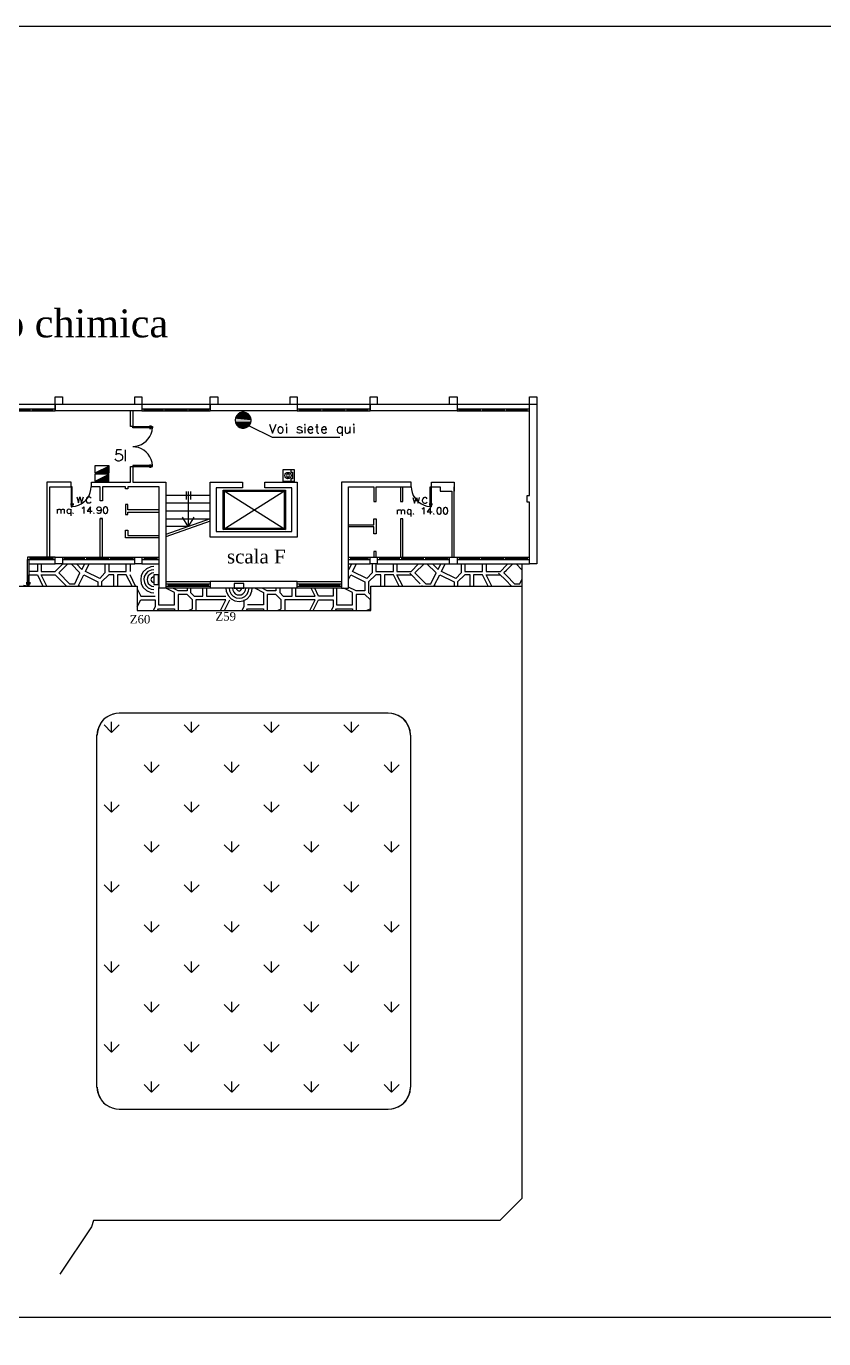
# Model space of a CAD drawing. Header units: millimetres. Extents: x 2592 to 5194, y 1172 to 2359.
# Drawn here: x 2594.389 to 2596.469, y 1185.468 to 1188.892 of the extents above; entities that cross this region are included whole.
import ezdxf

# ---------------------------------------------------------------- set-up
doc = ezdxf.new("R2010")
doc.units = ezdxf.units.MM
for name, color, linetype in [('PDF _Geometria', 7, 'Continuous'), ('PDF _Riempimenti solidi', 3, 'Continuous'), ('PDF _Testo', 7, 'Continuous')]:
    doc.layers.add(name, color=color, linetype=linetype)
doc.styles.add('PDF Times New Roman', font='times.ttf')

msp = doc.modelspace()

# ---------------------------------------------------------------- linework, layer by layer
at = {"layer": 'PDF _Geometria', "lineweight": 25}
for points in [[(2592.0973, 1188.8915), (2602.0219, 1188.8915), (2602.0219, 1172.3632), (2592.0973, 1172.3632)], [(2597.0594, 1188.8915), (2597.0594, 1185.524), (2592.0973, 1185.524)], [(2594.2769, 1187.9057), (2594.4644, 1187.9057), (2594.4644, 1187.8882), (2594.4644, 1187.9249), (2594.4836, 1187.9249), (2594.4836, 1187.9057), (2594.6728, 1187.9057), (2594.6728, 1187.9249), (2594.6911, 1187.9249), (2594.6911, 1187.8882), (2594.4644, 1187.8882)], [(2594.6911, 1187.9057), (2594.8694, 1187.9057), (2594.8694, 1187.8882), (2594.8694, 1187.9249), (2594.8886, 1187.9249), (2594.8886, 1187.9057), (2595.0778, 1187.9057), (2595.0778, 1187.9249), (2595.0961, 1187.9249), (2595.0961, 1187.8882), (2594.8694, 1187.8882)], [(2595.0961, 1187.9057), (2595.2861, 1187.9057), (2595.2861, 1187.8882), (2595.2861, 1187.9249), (2595.3044, 1187.9249), (2595.3044, 1187.9057), (2595.4936, 1187.9057), (2595.4936, 1187.9249), (2595.5128, 1187.9249), (2595.5128, 1187.8882), (2595.2861, 1187.8882)], [(2595.4936, 1187.4899), (2595.7019, 1187.4899), (2595.7019, 1187.6499), (2595.6961, 1187.6499), (2595.6961, 1187.6674), (2595.7019, 1187.6674), (2595.7019, 1187.9249), (2595.7211, 1187.9249), (2595.7211, 1187.4899), (2595.7019, 1187.4899)], [(2593.1728, 1187.9057), (2595.7211, 1187.9057)], [(2594.6669, 1187.8882), (2594.6669, 1187.8474), (2594.6611, 1187.8474), (2594.6611, 1187.8882)], [(2595.5128, 1187.9057), (2595.7019, 1187.9057)], [(2594.9353, 1187.8699), (2594.9344, 1187.864), (2594.9353, 1187.8582)], [(2594.9711, 1187.849), (2595.0303, 1187.8199), (2595.2069, 1187.8199)], [(2594.9728, 1187.8524), (2594.9753, 1187.8582), (2594.9761, 1187.864), (2594.9753, 1187.8699), (2594.9728, 1187.8757)], [(2595.0236, 1187.854), (2595.0319, 1187.8307), (2595.0411, 1187.854)], [(2595.0678, 1187.8465), (2595.0678, 1187.8307)], [(2595.1086, 1187.8432), (2595.1069, 1187.8449), (2595.1036, 1187.8465), (2595.1003, 1187.8465), (2595.0969, 1187.8449), (2595.0961, 1187.8432), (2595.0969, 1187.8407), (2595.0994, 1187.8399), (2595.1053, 1187.8382), (2595.1069, 1187.8374), (2595.1086, 1187.8349), (2595.1086, 1187.834), (2595.1069, 1187.8315), (2595.1036, 1187.8307), (2595.1003, 1187.8307), (2595.0969, 1187.8315), (2595.0961, 1187.834)], [(2595.1161, 1187.8465), (2595.1161, 1187.8307)], [(2595.1236, 1187.8399), (2595.1369, 1187.8399), (2595.1369, 1187.8415), (2595.1361, 1187.844), (2595.1353, 1187.8449), (2595.1328, 1187.8465), (2595.1294, 1187.8465), (2595.1269, 1187.8449), (2595.1253, 1187.8432), (2595.1236, 1187.8399), (2595.1236, 1187.8374), (2595.1253, 1187.834), (2595.1269, 1187.8315), (2595.1294, 1187.8307), (2595.1328, 1187.8307), (2595.1353, 1187.8315), (2595.1369, 1187.834)], [(2595.1436, 1187.8465), (2595.1511, 1187.8465)], [(2595.1469, 1187.854), (2595.1469, 1187.8349), (2595.1478, 1187.8315), (2595.1503, 1187.8307), (2595.1528, 1187.8307)], [(2595.1594, 1187.8399), (2595.1728, 1187.8399), (2595.1728, 1187.8415), (2595.1711, 1187.844), (2595.1703, 1187.8449), (2595.1678, 1187.8465), (2595.1644, 1187.8465), (2595.1628, 1187.8449), (2595.1603, 1187.8432), (2595.1594, 1187.8399), (2595.1594, 1187.8374), (2595.1603, 1187.834), (2595.1628, 1187.8315), (2595.1644, 1187.8307), (2595.1678, 1187.8307), (2595.1703, 1187.8315), (2595.1728, 1187.834)], [(2595.2136, 1187.8432), (2595.2086, 1187.8465), (2595.2053, 1187.8465), (2595.2036, 1187.8449), (2595.2011, 1187.8432), (2595.2003, 1187.8399), (2595.2003, 1187.8374), (2595.2011, 1187.834), (2595.2036, 1187.8315), (2595.2053, 1187.8307), (2595.2086, 1187.8307), (2595.2111, 1187.8315), (2595.2136, 1187.834)], [(2595.2136, 1187.8465), (2595.2136, 1187.8232)], [(2595.2211, 1187.8465), (2595.2211, 1187.8349), (2595.2219, 1187.8315), (2595.2244, 1187.8307), (2595.2278, 1187.8307), (2595.2303, 1187.8315), (2595.2336, 1187.8349)], [(2595.2336, 1187.8465), (2595.2336, 1187.8307)], [(2595.2436, 1187.8465), (2595.2436, 1187.8307)], [(2594.6378, 1187.7865), (2594.6244, 1187.7865), (2594.6228, 1187.774), (2594.6244, 1187.7757), (2594.6286, 1187.7774), (2594.6319, 1187.7774), (2594.6361, 1187.7757), (2594.6394, 1187.7732), (2594.6403, 1187.769), (2594.6403, 1187.7657), (2594.6394, 1187.7615), (2594.6361, 1187.759), (2594.6319, 1187.7574), (2594.6286, 1187.7574), (2594.6244, 1187.759), (2594.6228, 1187.7607), (2594.6211, 1187.7632)], [(2594.6486, 1187.7574), (2594.6486, 1187.7865)], [(2594.6061, 1187.7265), (2594.6053, 1187.7265), (2594.6053, 1187.7449), (2594.5686, 1187.7449), (2594.5686, 1187.7265), (2594.6053, 1187.7265)], [(2594.6053, 1187.7049), (2594.6044, 1187.7049), (2594.6044, 1187.7232), (2594.5686, 1187.7232), (2594.5686, 1187.7049), (2594.6044, 1187.7049)], [(2595.0794, 1187.7349), (2595.0794, 1187.7282), (2595.0836, 1187.7282), (2595.0836, 1187.7115), (2595.0794, 1187.7115), (2595.0794, 1187.7057)], [(2594.4511, 1187.499), (2594.4511, 1187.6907), (2594.5069, 1187.6907), (2594.5069, 1187.7024), (2594.4428, 1187.7024), (2594.4428, 1187.499)], [(2594.8119, 1187.6782), (2594.8119, 1187.5865), (2594.7536, 1187.5865)], [(2594.8061, 1187.6782), (2594.8061, 1187.6574)], [(2594.8178, 1187.6782), (2594.8178, 1187.6574)], [(2595.2119, 1187.4257), (2595.2294, 1187.4257), (2595.2294, 1187.6907), (2595.2961, 1187.6907), (2595.2961, 1187.6524), (2595.3019, 1187.6524), (2595.3019, 1187.6907), (2595.3936, 1187.6907), (2595.3936, 1187.7024), (2595.2119, 1187.7024), (2595.2119, 1187.4257), (2595.0961, 1187.4257), (2594.8694, 1187.4257)], [(2594.9028, 1187.6815), (2595.0653, 1187.579)], [(2594.9028, 1187.579), (2595.0653, 1187.6815), (2595.0653, 1187.579), (2594.9028, 1187.579), (2594.9028, 1187.6815), (2595.0653, 1187.6815)], [(2595.3653, 1187.6907), (2595.3653, 1187.6524), (2595.3711, 1187.6524), (2595.3711, 1187.6907)], [(2595.4453, 1187.6907), (2595.4686, 1187.6907), (2595.4686, 1187.679), (2595.4994, 1187.679), (2595.4994, 1187.5065)], [(2595.4461, 1187.6907), (2595.4461, 1187.7024), (2595.5053, 1187.7024), (2595.5053, 1187.679)], [(2595.5053, 1187.5065), (2595.5053, 1187.6907)], [(2594.5211, 1187.664), (2594.5253, 1187.6482), (2594.5294, 1187.664), (2594.5336, 1187.6482), (2594.5386, 1187.664)], [(2594.5353, 1187.6349), (2594.5369, 1187.6357), (2594.5394, 1187.6382), (2594.5394, 1187.6207)], [(2594.5586, 1187.6607), (2594.5536, 1187.664), (2594.5503, 1187.664), (2594.5486, 1187.6624), (2594.5461, 1187.6607), (2594.5453, 1187.6574), (2594.5453, 1187.6549), (2594.5461, 1187.6515), (2594.5486, 1187.649), (2594.5503, 1187.6482), (2594.5536, 1187.6482), (2594.5561, 1187.649), (2594.5586, 1187.6515)], [(2594.5569, 1187.6207), (2594.5569, 1187.6382), (2594.5486, 1187.6265), (2594.5611, 1187.6265)], [(2594.5844, 1187.6324), (2594.5836, 1187.6299), (2594.5819, 1187.6282), (2594.5794, 1187.6274), (2594.5786, 1187.6274), (2594.5761, 1187.6282), (2594.5744, 1187.6299), (2594.5736, 1187.6324), (2594.5736, 1187.6332), (2594.5744, 1187.6357), (2594.5761, 1187.6374), (2594.5786, 1187.6382), (2594.5794, 1187.6382), (2594.5819, 1187.6374), (2594.5836, 1187.6357), (2594.5844, 1187.6324), (2594.5844, 1187.6282), (2594.5836, 1187.624), (2594.5819, 1187.6215), (2594.5794, 1187.6207), (2594.5778, 1187.6207), (2594.5753, 1187.6215), (2594.5744, 1187.6232)], [(2594.7361, 1187.6299), (2594.6544, 1187.6299), (2594.6544, 1187.644), (2594.6486, 1187.644), (2594.6486, 1187.6182), (2594.6544, 1187.6182), (2594.6544, 1187.624), (2594.7361, 1187.624)], [(2594.8694, 1187.6674), (2594.7536, 1187.6674)], [(2594.8694, 1187.6474), (2594.7536, 1187.6474)], [(2595.3978, 1187.6624), (2595.4019, 1187.6474), (2595.4069, 1187.6624), (2595.4111, 1187.6474), (2595.4153, 1187.6624)], [(2595.4353, 1187.659), (2595.4336, 1187.6615), (2595.4311, 1187.6624), (2595.4278, 1187.6624), (2595.4253, 1187.6615), (2595.4236, 1187.659), (2595.4219, 1187.6557), (2595.4219, 1187.654), (2595.4236, 1187.6507), (2595.4253, 1187.6482), (2595.4278, 1187.6474), (2595.4311, 1187.6474), (2595.4336, 1187.6482), (2595.4353, 1187.6507)], [(2594.4711, 1187.6207), (2594.4711, 1187.6324)], [(2594.4711, 1187.629), (2594.4728, 1187.6315), (2594.4744, 1187.6324), (2594.4769, 1187.6324), (2594.4786, 1187.6315), (2594.4794, 1187.629), (2594.4794, 1187.6207)], [(2594.4794, 1187.629), (2594.4819, 1187.6315), (2594.4836, 1187.6324), (2594.4861, 1187.6324), (2594.4878, 1187.6315), (2594.4886, 1187.629), (2594.4886, 1187.6207)], [(2594.5053, 1187.6299), (2594.5036, 1187.6315)], [(2594.5036, 1187.6215), (2594.5053, 1187.6232)], [(2594.5053, 1187.6324), (2594.5053, 1187.6149)], [(2594.5119, 1187.6224), (2594.5111, 1187.6215), (2594.5119, 1187.6207), (2594.5128, 1187.6215)], [(2594.5661, 1187.6224), (2594.5653, 1187.6215), (2594.5661, 1187.6207), (2594.5669, 1187.6215)], [(2594.5819, 1187.499), (2594.5819, 1187.6074)], [(2594.5878, 1187.6074), (2594.5819, 1187.6074), (2594.5878, 1187.6074)], [(2594.5878, 1187.499), (2594.5878, 1187.6074)], [(2594.8694, 1187.6265), (2594.7536, 1187.6265)], [(2594.7536, 1187.6065), (2594.8694, 1187.6065), (2594.7536, 1187.5657)], [(2594.8261, 1187.6115), (2594.8119, 1187.5865), (2594.7969, 1187.6115)], [(2595.2294, 1187.5915), (2595.2961, 1187.5915), (2595.2961, 1187.6065), (2595.3019, 1187.6065), (2595.3019, 1187.5674), (2595.2961, 1187.5674), (2595.2961, 1187.5857), (2595.2294, 1187.5857)], [(2595.3578, 1187.619), (2595.3578, 1187.6307)], [(2595.3578, 1187.6274), (2595.3603, 1187.6299), (2595.3619, 1187.6307), (2595.3644, 1187.6307), (2595.3661, 1187.6299), (2595.3669, 1187.6274), (2595.3669, 1187.619)], [(2595.3711, 1187.5065), (2595.3711, 1187.6065), (2595.3653, 1187.6065), (2595.3653, 1187.5065)], [(2595.3669, 1187.6274), (2595.3694, 1187.6299), (2595.3711, 1187.6307), (2595.3736, 1187.6307), (2595.3753, 1187.6299), (2595.3761, 1187.6274), (2595.3761, 1187.619)], [(2595.3928, 1187.6282), (2595.3911, 1187.6299)], [(2595.3911, 1187.6199), (2595.3928, 1187.6215)], [(2595.3928, 1187.6307), (2595.3928, 1187.6132)], [(2595.3994, 1187.6207), (2595.3986, 1187.6199), (2595.3994, 1187.619), (2595.4003, 1187.6199)], [(2595.4219, 1187.6332), (2595.4236, 1187.634), (2595.4261, 1187.6365), (2595.4261, 1187.619)], [(2595.4436, 1187.619), (2595.4436, 1187.6365), (2595.4353, 1187.6249), (2595.4478, 1187.6249)], [(2595.4528, 1187.6207), (2595.4519, 1187.6199), (2595.4528, 1187.619), (2595.4536, 1187.6199)], [(2594.7361, 1187.5574), (2594.6486, 1187.5574), (2594.6486, 1187.5774), (2594.6544, 1187.5774), (2594.6544, 1187.5632), (2594.7361, 1187.5632)], [(2594.8694, 1187.6007), (2594.7536, 1187.5599)], [(2594.3961, 1187.4899), (2594.4644, 1187.4899), (2594.4644, 1187.5065), (2594.4836, 1187.5065), (2594.4836, 1187.4899), (2594.6728, 1187.4899), (2594.6728, 1187.5065), (2594.6911, 1187.5065), (2594.6911, 1187.4899), (2594.7361, 1187.4899)], [(2595.2294, 1187.4899), (2595.2861, 1187.4899), (2595.2861, 1187.5065), (2595.3044, 1187.5065), (2595.3044, 1187.4899), (2595.4936, 1187.4899), (2595.4936, 1187.5065), (2595.5128, 1187.5065), (2595.5128, 1187.4899)], [(2595.3019, 1187.5065), (2595.3019, 1187.5215), (2595.2961, 1187.5215), (2595.2961, 1187.5065)], [(2594.4836, 1187.4899), (2594.4644, 1187.4899)], [(2595.6819, 1187.4899), (2595.6819, 1187.0424), (2595.6819, 1185.834), (2595.6244, 1185.7765), (2594.5644, 1185.7765), (2594.5594, 1185.7607), (2594.4769, 1185.6365)], [(2594.5203, 1187.4899), (2594.5344, 1187.4749), (2594.5419, 1187.4899)], [(2594.5944, 1187.4899), (2594.5944, 1187.489)], [(2594.6911, 1187.4899), (2594.6728, 1187.4899)], [(2595.2294, 1187.4765), (2595.2311, 1187.4749)], [(2595.3044, 1187.4899), (2595.2861, 1187.4899)], [(2595.2911, 1187.4899), (2595.2911, 1187.489)], [(2595.5228, 1187.4899), (2595.5236, 1187.489)], [(2595.6419, 1187.4857), (2595.6453, 1187.4899)], [(2595.6811, 1187.4899), (2595.6819, 1187.4882)], [(2594.7344, 1187.4374), (2594.7361, 1187.4374)], [(2594.7536, 1187.4432), (2594.8694, 1187.4432), (2594.8694, 1187.4257), (2594.7536, 1187.4257)], [(2595.0961, 1187.4432), (2594.8694, 1187.4432)], [(2595.0961, 1187.4257), (2595.0961, 1187.4432), (2595.2119, 1187.4432)], [(2594.7344, 1187.4282), (2594.7361, 1187.4282)], [(2594.8319, 1187.3682), (2594.8328, 1187.3674)]]:
    msp.add_lwpolyline(points, dxfattribs=at)
at = {"layer": 'PDF _Geometria', "color": 4, "lineweight": 25}
for points in [[(2594.2769, 1187.894), (2594.4644, 1187.894)], [(2594.2769, 1187.8882), (2594.4644, 1187.8882)], [(2594.3428, 1187.8907), (2594.3994, 1187.8907)], [(2594.3994, 1187.8882), (2594.3994, 1187.894)], [(2594.4053, 1187.8882), (2594.4053, 1187.894)], [(2594.4053, 1187.8907), (2594.4586, 1187.8907)], [(2594.4586, 1187.8882), (2594.4586, 1187.894)], [(2594.6911, 1187.894), (2594.8694, 1187.894)], [(2594.6911, 1187.8882), (2594.8694, 1187.8882)], [(2594.6969, 1187.8882), (2594.6969, 1187.894)], [(2594.6969, 1187.8907), (2594.7461, 1187.8907)], [(2594.7461, 1187.8882), (2594.7461, 1187.894)], [(2594.7519, 1187.8882), (2594.7519, 1187.894)], [(2594.7519, 1187.8907), (2594.8086, 1187.8907)], [(2594.8086, 1187.8882), (2594.8086, 1187.894)], [(2594.8144, 1187.8882), (2594.8144, 1187.894)], [(2594.8144, 1187.8907), (2594.8644, 1187.8907)], [(2594.8644, 1187.8882), (2594.8644, 1187.894)], [(2595.0961, 1187.894), (2595.2861, 1187.894)], [(2595.0961, 1187.8882), (2595.2861, 1187.8882)], [(2595.1019, 1187.8882), (2595.1019, 1187.894)], [(2595.1019, 1187.8907), (2595.1578, 1187.8907)], [(2595.1578, 1187.8882), (2595.1578, 1187.894)], [(2595.1636, 1187.8882), (2595.1636, 1187.894)], [(2595.1636, 1187.8907), (2595.2203, 1187.8907)], [(2595.2203, 1187.8882), (2595.2203, 1187.894)], [(2595.2261, 1187.8882), (2595.2261, 1187.894)], [(2595.2261, 1187.8907), (2595.2803, 1187.8907)], [(2595.2803, 1187.8882), (2595.2803, 1187.894)], [(2595.5128, 1187.894), (2595.7019, 1187.894)], [(2595.5128, 1187.8882), (2595.7019, 1187.8882)], [(2595.5186, 1187.8882), (2595.5186, 1187.894)], [(2595.5186, 1187.8907), (2595.5744, 1187.8907)], [(2595.5744, 1187.8882), (2595.5744, 1187.894)], [(2595.5803, 1187.8882), (2595.5803, 1187.894)], [(2595.5803, 1187.8907), (2595.6369, 1187.8907)], [(2595.6369, 1187.8882), (2595.6369, 1187.894)], [(2595.6428, 1187.8882), (2595.6428, 1187.894)], [(2595.6428, 1187.8907), (2595.6961, 1187.8907)], [(2595.6961, 1187.8882), (2595.6961, 1187.894)], [(2594.7111, 1187.849), (2594.7153, 1187.849), (2594.7153, 1187.8474)], [(2594.7111, 1187.8424), (2594.7153, 1187.8424), (2594.7153, 1187.844)], [(2594.7178, 1187.8365), (2594.7186, 1187.8449)], [(2594.6669, 1187.7957), (2594.6744, 1187.7965)], [(2594.6744, 1187.794), (2594.6669, 1187.7949)], [(2594.7111, 1187.7474), (2594.7153, 1187.7474), (2594.7153, 1187.7457)], [(2594.7111, 1187.7415), (2594.7153, 1187.7415), (2594.7153, 1187.7432)], [(2594.7186, 1187.7457), (2594.7178, 1187.754)], [(2594.5578, 1187.6832), (2594.5586, 1187.6907)], [(2595.3936, 1187.6907), (2595.3944, 1187.6832)], [(2594.5053, 1187.6465), (2594.5053, 1187.6424), (2594.5069, 1187.6424)], [(2594.5119, 1187.6465), (2594.5119, 1187.6424), (2594.5094, 1187.6424)], [(2594.5094, 1187.639), (2594.5178, 1187.6399)], [(2595.4344, 1187.6399), (2595.4428, 1187.639)], [(2595.4411, 1187.6465), (2595.4411, 1187.6424), (2595.4428, 1187.6424)], [(2595.4469, 1187.6465), (2595.4469, 1187.6424), (2595.4453, 1187.6424)], [(2594.4644, 1187.5065), (2594.3928, 1187.5065), (2594.3928, 1187.5007), (2594.4644, 1187.5007)], [(2594.3986, 1187.5065), (2594.3986, 1187.5007)], [(2594.3986, 1187.504), (2594.4586, 1187.504)], [(2594.4586, 1187.5065), (2594.4586, 1187.5007)], [(2594.4836, 1187.5065), (2594.6728, 1187.5065)], [(2594.4836, 1187.5007), (2594.6728, 1187.5007)], [(2594.4886, 1187.5065), (2594.4886, 1187.5007)], [(2594.4886, 1187.504), (2594.5403, 1187.504)], [(2594.5403, 1187.5065), (2594.5403, 1187.5007)], [(2594.5461, 1187.5065), (2594.5461, 1187.5007)], [(2594.5461, 1187.504), (2594.6028, 1187.504)], [(2594.6028, 1187.5065), (2594.6028, 1187.5007)], [(2594.6086, 1187.5065), (2594.6086, 1187.5007)], [(2594.6086, 1187.504), (2594.6669, 1187.504)], [(2594.6669, 1187.5065), (2594.6669, 1187.5007)], [(2594.6911, 1187.5065), (2594.7361, 1187.5065)], [(2594.6911, 1187.5007), (2594.7361, 1187.5007)], [(2594.6969, 1187.5065), (2594.6969, 1187.5007)], [(2594.6969, 1187.504), (2594.7303, 1187.504)], [(2594.7303, 1187.5065), (2594.7303, 1187.5007)], [(2595.2294, 1187.5065), (2595.2861, 1187.5065)], [(2595.2294, 1187.5007), (2595.2861, 1187.5007)], [(2595.2353, 1187.5065), (2595.2353, 1187.5007)], [(2595.2353, 1187.504), (2595.2803, 1187.504)], [(2595.2803, 1187.5065), (2595.2803, 1187.5007)], [(2595.3044, 1187.5065), (2595.4936, 1187.5065)], [(2595.3044, 1187.5007), (2595.4936, 1187.5007)], [(2595.3103, 1187.5065), (2595.3103, 1187.5007)], [(2595.3103, 1187.504), (2595.3619, 1187.504)], [(2595.3619, 1187.5065), (2595.3619, 1187.5007)], [(2595.3678, 1187.5065), (2595.3678, 1187.5007)], [(2595.3678, 1187.504), (2595.4244, 1187.504)], [(2595.4244, 1187.5065), (2595.4244, 1187.5007)], [(2595.4303, 1187.5065), (2595.4303, 1187.5007)], [(2595.4303, 1187.504), (2595.4878, 1187.504)], [(2595.4878, 1187.5065), (2595.4878, 1187.5007)], [(2595.5128, 1187.5065), (2595.7019, 1187.5065)], [(2595.5128, 1187.5007), (2595.7019, 1187.5007)], [(2595.5186, 1187.5065), (2595.5186, 1187.5007)], [(2595.5186, 1187.504), (2595.5703, 1187.504)], [(2595.5703, 1187.5065), (2595.5703, 1187.5007)], [(2595.5761, 1187.5065), (2595.5761, 1187.5007)], [(2595.5761, 1187.504), (2595.6328, 1187.504)], [(2595.6328, 1187.5065), (2595.6328, 1187.5007)], [(2595.6386, 1187.5065), (2595.6386, 1187.5007)], [(2595.6386, 1187.504), (2595.6961, 1187.504)], [(2595.6961, 1187.5065), (2595.6961, 1187.5007)], [(2594.3819, 1187.434), (2594.3928, 1187.4324)], [(2594.3903, 1187.4415), (2594.3903, 1187.4365), (2594.3928, 1187.4365)], [(2594.3986, 1187.4415), (2594.3986, 1187.4365), (2594.3961, 1187.4365)], [(2594.7536, 1187.4374), (2594.8694, 1187.4374)], [(2594.7594, 1187.4374), (2594.7594, 1187.4315)], [(2594.7594, 1187.434), (2594.8644, 1187.434)], [(2594.8644, 1187.4315), (2594.8644, 1187.4374)], [(2595.0961, 1187.4374), (2595.2119, 1187.4374)], [(2595.1019, 1187.4374), (2595.1019, 1187.4315)], [(2595.1019, 1187.434), (2595.2069, 1187.434)], [(2595.2069, 1187.4315), (2595.2069, 1187.4374)], [(2594.7536, 1187.4315), (2594.8694, 1187.4315)], [(2595.0961, 1187.4315), (2595.2119, 1187.4315)]]:
    msp.add_lwpolyline(points, dxfattribs=at)
for points in [[(2594.7186, 1187.8474), (2594.7186, 1187.844), (2594.6669, 1187.844), (2594.6669, 1187.8474)], [(2594.7186, 1187.7432), (2594.7186, 1187.7457), (2594.6669, 1187.7457), (2594.6669, 1187.7432)], [(2594.5069, 1187.6382), (2594.5094, 1187.6382), (2594.5094, 1187.6907), (2594.5069, 1187.6907)], [(2595.4453, 1187.6382), (2595.4428, 1187.6382), (2595.4428, 1187.6907), (2595.4453, 1187.6907)], [(2594.3961, 1187.4315), (2594.3928, 1187.4315), (2594.3928, 1187.5007), (2594.3961, 1187.5007)]]:
    msp.add_lwpolyline(points, close=True, dxfattribs=at)
at = {"layer": 'PDF _Geometria', "lineweight": 25}
for points in [[(2595.0511, 1187.8465), (2595.0461, 1187.8432), (2595.0453, 1187.8399), (2595.0453, 1187.8374), (2595.0461, 1187.834), (2595.0486, 1187.8315), (2595.0511, 1187.8307), (2595.0544, 1187.8307), (2595.0561, 1187.8315), (2595.0586, 1187.834), (2595.0594, 1187.8374), (2595.0594, 1187.8399), (2595.0586, 1187.8432), (2595.0561, 1187.8449), (2595.0544, 1187.8465)], [(2595.0661, 1187.8532), (2595.0678, 1187.8515), (2595.0686, 1187.8532), (2595.0678, 1187.854)], [(2595.1153, 1187.8532), (2595.1161, 1187.8515), (2595.1169, 1187.8532), (2595.1161, 1187.854)], [(2595.2419, 1187.8532), (2595.2436, 1187.8515), (2595.2444, 1187.8532), (2595.2436, 1187.854)], [(2594.7361, 1187.4257), (2594.7361, 1187.6907), (2594.6544, 1187.6907), (2594.6544, 1187.6849), (2594.6486, 1187.6849), (2594.6486, 1187.6907), (2594.5878, 1187.6907), (2594.5878, 1187.654), (2594.5819, 1187.654), (2594.5819, 1187.6907), (2594.5594, 1187.6907), (2594.5594, 1187.7024), (2594.6611, 1187.7024), (2594.6611, 1187.7432), (2594.6669, 1187.7432), (2594.6669, 1187.7024), (2594.7536, 1187.7024), (2594.7536, 1187.4257)], [(2595.0878, 1187.7357), (2595.0878, 1187.704), (2595.0594, 1187.704), (2595.0594, 1187.7357)], [(2595.0761, 1187.7199), (2595.0753, 1187.7224), (2595.0736, 1187.724), (2595.0703, 1187.724), (2595.0686, 1187.7224), (2595.0678, 1187.7199), (2595.0686, 1187.7174), (2595.0703, 1187.7157), (2595.0736, 1187.7157), (2595.0753, 1187.7174)], [(2595.0819, 1187.6874), (2595.0119, 1187.6874), (2595.0119, 1187.7024), (2595.0961, 1187.7024), (2595.0961, 1187.559), (2594.8694, 1187.559), (2594.8694, 1187.7024), (2594.9536, 1187.7024), (2594.9536, 1187.6874), (2594.8844, 1187.6874), (2594.8844, 1187.574), (2595.0819, 1187.574)], [(2594.9061, 1187.679), (2595.0619, 1187.679), (2595.0619, 1187.5815), (2594.9061, 1187.5815)], [(2594.5953, 1187.6382), (2594.5928, 1187.6374), (2594.5911, 1187.6349), (2594.5903, 1187.6307), (2594.5903, 1187.6282), (2594.5911, 1187.624), (2594.5928, 1187.6215), (2594.5953, 1187.6207), (2594.5969, 1187.6207), (2594.5994, 1187.6215), (2594.6011, 1187.624), (2594.6019, 1187.6282), (2594.6019, 1187.6307), (2594.6011, 1187.6349), (2594.5994, 1187.6374), (2594.5969, 1187.6382)], [(2595.4653, 1187.6365), (2595.4628, 1187.6357), (2595.4611, 1187.6332), (2595.4603, 1187.629), (2595.4603, 1187.6265), (2595.4611, 1187.6224), (2595.4628, 1187.6199), (2595.4653, 1187.619), (2595.4669, 1187.619), (2595.4694, 1187.6199), (2595.4711, 1187.6224), (2595.4719, 1187.6265), (2595.4719, 1187.629), (2595.4711, 1187.6332), (2595.4694, 1187.6357), (2595.4669, 1187.6365)], [(2595.4819, 1187.6365), (2595.4794, 1187.6357), (2595.4778, 1187.6332), (2595.4769, 1187.629), (2595.4769, 1187.6265), (2595.4778, 1187.6224), (2595.4794, 1187.6199), (2595.4819, 1187.619), (2595.4836, 1187.619), (2595.4861, 1187.6199), (2595.4878, 1187.6224), (2595.4886, 1187.6265), (2595.4886, 1187.629), (2595.4878, 1187.6332), (2595.4861, 1187.6357), (2595.4836, 1187.6365)]]:
    msp.add_lwpolyline(points, close=True, dxfattribs=at)
at = {"layer": 'PDF _Geometria', "lineweight": 0}
for points in [[(2594.6053, 1187.7449), (2594.6053, 1187.7265), (2594.5686, 1187.7265)], [(2594.6044, 1187.7232), (2594.6044, 1187.7049), (2594.5686, 1187.7049)]]:
    msp.add_lwpolyline(points, close=True, dxfattribs=at)
at = {"layer": 'PDF _Geometria', "color": 8, "lineweight": 25, "true_color": 0x808080}
for points in [[(2593.1486, 1187.6849), (2593.1486, 1185.9382), (2594.3094, 1185.9382), (2594.3094, 1187.4315), (2594.6786, 1187.4315), (2594.6786, 1187.3674), (2595.2878, 1187.3674), (2595.2878, 1187.4315), (2595.6419, 1187.4315), (2595.6819, 1187.4315)], [(2594.4186, 1187.4899), (2594.4186, 1187.4699), (2594.3961, 1187.4699)], [(2594.4278, 1187.4899), (2594.4278, 1187.4699), (2594.4644, 1187.4699), (2594.4844, 1187.4899)], [(2594.4978, 1187.4899), (2594.4744, 1187.4657), (2594.5019, 1187.4374), (2594.5161, 1187.4374), (2594.5294, 1187.4657), (2594.5061, 1187.4899)], [(2594.5944, 1187.489), (2594.5944, 1187.4657), (2594.5811, 1187.4515), (2594.5436, 1187.4699), (2594.5536, 1187.4899)], [(2594.6044, 1187.4899), (2594.6044, 1187.4699), (2594.6503, 1187.4699), (2594.6503, 1187.4899)], [(2594.6603, 1187.4899), (2594.6603, 1187.4699)], [(2595.2311, 1187.4749), (2595.2386, 1187.4899)], [(2595.2911, 1187.489), (2595.2911, 1187.4657), (2595.2778, 1187.4515), (2595.2403, 1187.4699), (2595.2503, 1187.4899)], [(2595.3011, 1187.4899), (2595.3011, 1187.4699), (2595.3469, 1187.4699), (2595.3469, 1187.4899)], [(2595.3561, 1187.4899), (2595.3561, 1187.4699), (2595.3936, 1187.4699), (2595.4128, 1187.4899)], [(2595.4269, 1187.4899), (2595.4028, 1187.4657), (2595.4311, 1187.4374), (2595.4444, 1187.4374), (2595.4586, 1187.4657), (2595.4344, 1187.4899)], [(2595.4486, 1187.4899), (2595.4636, 1187.4749), (2595.4703, 1187.4899)], [(2595.5236, 1187.489), (2595.5236, 1187.4657), (2595.5094, 1187.4515), (2595.4728, 1187.4699), (2595.4819, 1187.4899)], [(2595.5328, 1187.4899), (2595.5328, 1187.4699), (2595.5794, 1187.4699), (2595.5794, 1187.4899)], [(2595.5886, 1187.4899), (2595.5886, 1187.4699), (2595.6261, 1187.4699), (2595.6419, 1187.4857)], [(2595.6586, 1187.4899), (2595.6353, 1187.4657), (2595.6419, 1187.459), (2595.6628, 1187.4374), (2595.6769, 1187.4374), (2595.6819, 1187.4482)], [(2595.6419, 1187.4724), (2595.6353, 1187.4657)], [(2595.6669, 1187.4899), (2595.6819, 1187.474)], [(2594.3953, 1187.4607), (2594.3953, 1187.4315)], [(2594.3961, 1187.4607), (2594.4186, 1187.4607), (2594.4328, 1187.4315)], [(2594.4428, 1187.4315), (2594.4278, 1187.4607), (2594.4644, 1187.4607), (2594.4928, 1187.4332), (2594.4928, 1187.4315)], [(2594.5286, 1187.4315), (2594.5253, 1187.4332), (2594.5394, 1187.4607), (2594.5761, 1187.4424), (2594.5761, 1187.4315)], [(2594.6178, 1187.4315), (2594.6178, 1187.4607), (2594.6044, 1187.4607), (2594.5853, 1187.4424), (2594.5853, 1187.4315)], [(2594.6653, 1187.4315), (2594.6503, 1187.4607), (2594.6269, 1187.4607), (2594.6269, 1187.4315)], [(2594.6744, 1187.4315), (2594.6603, 1187.4607)], [(2595.2294, 1187.449), (2595.2361, 1187.4607), (2595.2728, 1187.4424), (2595.2728, 1187.419), (2595.2494, 1187.419), (2595.2294, 1187.429)], [(2595.3144, 1187.4315), (2595.3144, 1187.4607), (2595.3011, 1187.4607), (2595.2819, 1187.4424), (2595.2819, 1187.4149), (2595.2878, 1187.409)], [(2595.3619, 1187.4315), (2595.3469, 1187.4607), (2595.3236, 1187.4607), (2595.3236, 1187.4315)], [(2595.3711, 1187.4315), (2595.3561, 1187.4607), (2595.3936, 1187.4607)], [(2595.3894, 1187.4649), (2595.4169, 1187.4374)], [(2595.4211, 1187.4332), (2595.4211, 1187.4315)], [(2595.4569, 1187.4315), (2595.4536, 1187.4332), (2595.4678, 1187.4607), (2595.5053, 1187.4424), (2595.5053, 1187.4315)], [(2595.5469, 1187.4315), (2595.5469, 1187.4607), (2595.5328, 1187.4607), (2595.5144, 1187.4424), (2595.5144, 1187.4315)], [(2595.5944, 1187.4315), (2595.5794, 1187.4607), (2595.5561, 1187.4607), (2595.5561, 1187.4315)], [(2595.6036, 1187.4315), (2595.5886, 1187.4607), (2595.6261, 1187.4607)], [(2595.6211, 1187.4649), (2595.6419, 1187.4449), (2595.6536, 1187.4332), (2595.6536, 1187.4315)], [(2594.6786, 1187.424), (2594.6878, 1187.4049), (2594.7253, 1187.4049)], [(2594.6786, 1187.4057), (2594.6786, 1187.4049), (2594.6794, 1187.4049)], [(2594.7344, 1187.4282), (2594.7344, 1187.3824), (2594.7761, 1187.3824), (2594.7761, 1187.4149), (2594.7536, 1187.4257)], [(2594.8086, 1187.4257), (2594.8086, 1187.419), (2594.7853, 1187.419), (2594.7719, 1187.4257)], [(2594.8119, 1187.3674), (2594.8228, 1187.3724), (2594.8228, 1187.3957), (2594.8086, 1187.4099), (2594.7853, 1187.4099), (2594.7853, 1187.3674)], [(2594.8178, 1187.4257), (2594.8178, 1187.4149), (2594.8269, 1187.4049), (2594.8503, 1187.4049), (2594.8503, 1187.4257)], [(2594.8594, 1187.4257), (2594.8594, 1187.4049), (2594.9103, 1187.4049)], [(2594.9861, 1187.4257), (2595.0078, 1187.4149), (2595.0078, 1187.3824), (2594.9661, 1187.3824)], [(2595.0403, 1187.4257), (2595.0403, 1187.419), (2595.0178, 1187.419), (2595.0044, 1187.4257)], [(2595.0444, 1187.3674), (2595.0544, 1187.3724), (2595.0544, 1187.3957), (2595.0403, 1187.4099), (2595.0178, 1187.4099), (2595.0178, 1187.3674)], [(2595.0503, 1187.4257), (2595.0503, 1187.4149), (2595.0594, 1187.4049), (2595.0828, 1187.4049), (2595.0828, 1187.4257)], [(2595.0919, 1187.4257), (2595.0919, 1187.4049), (2595.1428, 1187.4049), (2595.1328, 1187.4257)], [(2595.1894, 1187.4257), (2595.1894, 1187.4049), (2595.1519, 1187.4049), (2595.1419, 1187.4257)], [(2595.1986, 1187.4257), (2595.1986, 1187.3824), (2595.2403, 1187.3824), (2595.2403, 1187.4149), (2595.2178, 1187.4257)], [(2595.2761, 1187.3674), (2595.2869, 1187.3724), (2595.2869, 1187.3957), (2595.2728, 1187.4099), (2595.2494, 1187.4099), (2595.2494, 1187.3674)], [(2594.6786, 1187.3774), (2594.6878, 1187.3957), (2594.7253, 1187.3957), (2594.7253, 1187.3774), (2594.7203, 1187.3674)], [(2594.7319, 1187.3674), (2594.7344, 1187.3724), (2594.7761, 1187.3724), (2594.7761, 1187.3674)], [(2594.8961, 1187.3674), (2594.9103, 1187.3957), (2594.8319, 1187.3957), (2594.8319, 1187.3682)], [(2594.9061, 1187.3674), (2594.9203, 1187.3957)], [(2594.9569, 1187.3957), (2594.9569, 1187.3774), (2594.9519, 1187.3674)], [(2594.9636, 1187.3674), (2594.9661, 1187.3724), (2595.0078, 1187.3724), (2595.0078, 1187.3674)], [(2595.1286, 1187.3674), (2595.1428, 1187.3957), (2595.0636, 1187.3957), (2595.0636, 1187.3682), (2595.0653, 1187.3674)], [(2595.1378, 1187.3674), (2595.1519, 1187.3957), (2595.1894, 1187.3957), (2595.1894, 1187.3774), (2595.1844, 1187.3674)], [(2595.1961, 1187.3674), (2595.1986, 1187.3724), (2595.2403, 1187.3724), (2595.2403, 1187.3674)]]:
    msp.add_lwpolyline(points, dxfattribs=at)
at = {"layer": 'PDF _Geometria', "color": 6, "lineweight": 25}
for points in [[(2594.7219, 1187.4824), (2594.7144, 1187.4815)], [(2594.7219, 1187.474), (2594.7153, 1187.4732)], [(2594.7219, 1187.4657), (2594.7169, 1187.4649)], [(2594.7219, 1187.4557), (2594.7194, 1187.4549)], [(2594.7194, 1187.4415), (2594.7219, 1187.4407)], [(2594.7144, 1187.4149), (2594.7219, 1187.414)], [(2594.7153, 1187.4232), (2594.7219, 1187.4224)], [(2594.7169, 1187.4315), (2594.7219, 1187.4307)], [(2594.9103, 1187.4257), (2594.9111, 1187.4182)], [(2594.9186, 1187.4257), (2594.9194, 1187.419)], [(2594.9269, 1187.4257), (2594.9278, 1187.4207)], [(2594.9369, 1187.4257), (2594.9378, 1187.4232)], [(2594.9511, 1187.4232), (2594.9519, 1187.4257)], [(2594.9611, 1187.4207), (2594.9619, 1187.4257)], [(2594.9694, 1187.419), (2594.9703, 1187.4257)], [(2594.9778, 1187.4182), (2594.9786, 1187.4257)]]:
    msp.add_lwpolyline(points, dxfattribs=at)
for points in [[(2594.7344, 1187.4607), (2594.7219, 1187.4607), (2594.7219, 1187.4357), (2594.7344, 1187.4357)], [(2594.9319, 1187.4382), (2594.9319, 1187.4257), (2594.9569, 1187.4257), (2594.9569, 1187.4382)]]:
    msp.add_lwpolyline(points, close=True, dxfattribs=at)
at = {"layer": 'PDF _Geometria', "color": 8, "lineweight": 25, "true_color": 0x808080}
msp.add_lwpolyline([(2594.6794, 1187.3957), (2594.6786, 1187.3957)], close=True, dxfattribs=at)
at = {"layer": 'PDF _Geometria', "color": 3, "lineweight": 0}
msp.add_lwpolyline([(2594.5794, 1187.0674), (2594.5753, 1187.0557), (2594.5736, 1187.0424), (2594.5736, 1186.1249), (2594.5753, 1186.1115), (2594.5794, 1186.0999), (2594.5869, 1186.0882), (2594.5961, 1186.079), (2594.6069, 1186.0724), (2594.6194, 1186.0682), (2594.6319, 1186.0665), (2595.3336, 1186.0665), (2595.3469, 1186.0682), (2595.3594, 1186.0724), (2595.3703, 1186.079), (2595.3794, 1186.0882), (2595.3861, 1186.0999), (2595.3903, 1186.1115), (2595.3919, 1186.1249), (2595.3919, 1187.0424), (2595.3903, 1187.0557), (2595.3861, 1187.0674), (2595.3794, 1187.079), (2595.3703, 1187.0882), (2595.3594, 1187.0949), (2595.3469, 1187.099), (2595.3336, 1187.1007), (2594.6319, 1187.1007)], dxfattribs=at)
at = {"layer": 'PDF _Geometria', "color": 3, "lineweight": 25}
for points in [[(2594.6319, 1187.0999), (2594.6228, 1187.099)], [(2594.6319, 1187.1007), (2595.3336, 1187.1007)], [(2595.3428, 1187.099), (2595.3336, 1187.0999)], [(2594.6119, 1187.0499), (2594.5928, 1187.0699)], [(2594.6319, 1187.0699), (2594.6119, 1187.0499), (2594.6119, 1187.0774)], [(2594.8203, 1187.0499), (2594.8011, 1187.0699)], [(2594.8403, 1187.0699), (2594.8203, 1187.0499), (2594.8203, 1187.0774)], [(2595.0294, 1187.0499), (2595.0094, 1187.0699)], [(2595.0486, 1187.0699), (2595.0294, 1187.0499), (2595.0294, 1187.0774)], [(2595.2378, 1187.0499), (2595.2178, 1187.0699)], [(2595.2569, 1187.0699), (2595.2378, 1187.0499), (2595.2378, 1187.0774)], [(2594.5736, 1186.1249), (2594.5736, 1187.0424)], [(2594.5753, 1187.0515), (2594.5744, 1187.0424)], [(2595.3911, 1187.0424), (2595.3903, 1187.0515)], [(2595.3919, 1187.0424), (2595.3919, 1186.1249)], [(2594.7161, 1186.9457), (2594.6969, 1186.9649)], [(2594.7361, 1186.9649), (2594.7161, 1186.9457), (2594.7161, 1186.9732)], [(2594.9253, 1186.9457), (2594.9053, 1186.9649)], [(2594.9444, 1186.9649), (2594.9253, 1186.9457), (2594.9253, 1186.9732)], [(2595.1336, 1186.9457), (2595.1136, 1186.9649)], [(2595.1528, 1186.9649), (2595.1336, 1186.9457), (2595.1336, 1186.9732)], [(2595.3419, 1186.9457), (2595.3228, 1186.9649)], [(2595.3619, 1186.9649), (2595.3419, 1186.9457), (2595.3419, 1186.9732)], [(2594.6119, 1186.8415), (2594.5928, 1186.8607)], [(2594.6319, 1186.8607), (2594.6119, 1186.8415), (2594.6119, 1186.869)], [(2594.8203, 1186.8415), (2594.8011, 1186.8607)], [(2594.8403, 1186.8607), (2594.8203, 1186.8415), (2594.8203, 1186.869)], [(2595.0294, 1186.8415), (2595.0094, 1186.8607)], [(2595.0486, 1186.8607), (2595.0294, 1186.8415), (2595.0294, 1186.869)], [(2595.2378, 1186.8415), (2595.2178, 1186.8607)], [(2595.2569, 1186.8607), (2595.2378, 1186.8415), (2595.2378, 1186.869)], [(2594.7161, 1186.7374), (2594.6969, 1186.7565)], [(2594.7361, 1186.7565), (2594.7161, 1186.7374), (2594.7161, 1186.7649)], [(2594.9253, 1186.7374), (2594.9053, 1186.7565)], [(2594.9444, 1186.7565), (2594.9253, 1186.7374), (2594.9253, 1186.7649)], [(2595.1336, 1186.7374), (2595.1136, 1186.7565)], [(2595.1528, 1186.7565), (2595.1336, 1186.7374), (2595.1336, 1186.7649)], [(2595.3419, 1186.7374), (2595.3228, 1186.7565)], [(2595.3619, 1186.7565), (2595.3419, 1186.7374), (2595.3419, 1186.7649)], [(2594.6119, 1186.6332), (2594.5928, 1186.6524)], [(2594.6319, 1186.6524), (2594.6119, 1186.6332), (2594.6119, 1186.6607)], [(2594.8203, 1186.6332), (2594.8011, 1186.6524)], [(2594.8403, 1186.6524), (2594.8203, 1186.6332), (2594.8203, 1186.6607)], [(2595.0294, 1186.6332), (2595.0094, 1186.6524)], [(2595.0486, 1186.6524), (2595.0294, 1186.6332), (2595.0294, 1186.6607)], [(2595.2378, 1186.6332), (2595.2178, 1186.6524)], [(2595.2569, 1186.6524), (2595.2378, 1186.6332), (2595.2378, 1186.6607)], [(2594.7161, 1186.529), (2594.6969, 1186.5482)], [(2594.7361, 1186.5482), (2594.7161, 1186.529), (2594.7161, 1186.5565)], [(2594.9253, 1186.529), (2594.9053, 1186.5482)], [(2594.9444, 1186.5482), (2594.9253, 1186.529), (2594.9253, 1186.5565)], [(2595.1336, 1186.529), (2595.1136, 1186.5482)], [(2595.1528, 1186.5482), (2595.1336, 1186.529), (2595.1336, 1186.5565)], [(2595.3419, 1186.529), (2595.3228, 1186.5482)], [(2595.3619, 1186.5482), (2595.3419, 1186.529), (2595.3419, 1186.5565)], [(2594.6119, 1186.424), (2594.5928, 1186.444)], [(2594.6319, 1186.444), (2594.6119, 1186.424), (2594.6119, 1186.4524)], [(2594.8203, 1186.424), (2594.8011, 1186.444)], [(2594.8403, 1186.444), (2594.8203, 1186.424), (2594.8203, 1186.4524)], [(2595.0294, 1186.424), (2595.0094, 1186.444)], [(2595.0486, 1186.444), (2595.0294, 1186.424), (2595.0294, 1186.4524)], [(2595.2378, 1186.424), (2595.2178, 1186.444)], [(2595.2569, 1186.444), (2595.2378, 1186.424), (2595.2378, 1186.4524)], [(2594.7161, 1186.3199), (2594.6969, 1186.3399)], [(2594.7361, 1186.3399), (2594.7161, 1186.3199), (2594.7161, 1186.3474)], [(2594.9253, 1186.3199), (2594.9053, 1186.3399)], [(2594.9444, 1186.3399), (2594.9253, 1186.3199), (2594.9253, 1186.3474)], [(2595.1336, 1186.3199), (2595.1136, 1186.3399)], [(2595.1528, 1186.3399), (2595.1336, 1186.3199), (2595.1336, 1186.3474)], [(2595.3419, 1186.3199), (2595.3228, 1186.3399)], [(2595.3619, 1186.3399), (2595.3419, 1186.3199), (2595.3419, 1186.3474)], [(2594.6119, 1186.2157), (2594.5928, 1186.2357)], [(2594.6319, 1186.2357), (2594.6119, 1186.2157), (2594.6119, 1186.2432)], [(2594.8203, 1186.2157), (2594.8011, 1186.2357)], [(2594.8403, 1186.2357), (2594.8203, 1186.2157), (2594.8203, 1186.2432)], [(2595.0294, 1186.2157), (2595.0094, 1186.2357)], [(2595.0486, 1186.2357), (2595.0294, 1186.2157), (2595.0294, 1186.2432)], [(2595.2378, 1186.2157), (2595.2178, 1186.2357)], [(2595.2569, 1186.2357), (2595.2378, 1186.2157), (2595.2378, 1186.2432)], [(2594.7161, 1186.1115), (2594.6969, 1186.1315)], [(2594.7361, 1186.1315), (2594.7161, 1186.1115), (2594.7161, 1186.139)], [(2594.9253, 1186.1115), (2594.9053, 1186.1315)], [(2594.9444, 1186.1315), (2594.9253, 1186.1115), (2594.9253, 1186.139)], [(2595.1336, 1186.1115), (2595.1136, 1186.1315)], [(2595.1528, 1186.1315), (2595.1336, 1186.1115), (2595.1336, 1186.139)], [(2595.3419, 1186.1115), (2595.3228, 1186.1315)], [(2595.3619, 1186.1315), (2595.3419, 1186.1115), (2595.3419, 1186.139)], [(2594.5744, 1186.1249), (2594.5753, 1186.1157)], [(2595.3903, 1186.1157), (2595.3911, 1186.1249)], [(2594.6228, 1186.0682), (2594.6319, 1186.0674)], [(2595.3336, 1186.0665), (2594.6319, 1186.0665)], [(2595.3336, 1186.0674), (2595.3428, 1186.0682)]]:
    msp.add_lwpolyline(points, dxfattribs=at)
at = {"layer": 'PDF _Geometria', "lineweight": 25}
msp.add_circle((2595.072, 1187.7198), 0.00827, dxfattribs=at)
for points in [[(2594.9728, 1187.8757), (2594.9619, 1187.8905), (2594.9408, 1187.8871), (2594.9353, 1187.8699)], [(2594.9353, 1187.8582), (2594.9408, 1187.841), (2594.9619, 1187.8376), (2594.9728, 1187.8524)], [(2594.5036, 1187.6315), (2594.4926, 1187.6369), (2594.4926, 1187.6162), (2594.5036, 1187.6215)], [(2595.3911, 1187.6299), (2595.3801, 1187.6352), (2595.3801, 1187.6146), (2595.3911, 1187.6199)]]:
    msp.add_open_spline(points, degree=3, dxfattribs=at)
at = {"layer": 'PDF _Geometria', "color": 4, "lineweight": 25}
for points in [[(2594.6744, 1187.7965), (2594.6962, 1187.7988), (2594.7124, 1187.8159), (2594.7178, 1187.8365)], [(2594.7178, 1187.754), (2594.7124, 1187.7747), (2594.6962, 1187.7918), (2594.6744, 1187.794)], [(2594.5178, 1187.6399), (2594.5384, 1187.6452), (2594.5555, 1187.6614), (2594.5578, 1187.6832)], [(2595.3944, 1187.6832), (2595.3967, 1187.6614), (2595.4138, 1187.6452), (2595.4344, 1187.6399)]]:
    msp.add_open_spline(points, degree=3, dxfattribs=at)
at = {"layer": 'PDF _Geometria', "color": 6, "lineweight": 25}
for points in [[(2594.7144, 1187.4815), (2594.6789, 1187.4735), (2594.6789, 1187.4229), (2594.7144, 1187.4149)], [(2594.7153, 1187.4732), (2594.6894, 1187.4659), (2594.69, 1187.4307), (2594.7153, 1187.4232)], [(2594.7169, 1187.4649), (2594.7003, 1187.4591), (2594.7003, 1187.4373), (2594.7169, 1187.4315)], [(2594.7194, 1187.4549), (2594.7129, 1187.4515), (2594.7129, 1187.4449), (2594.7194, 1187.4415)], [(2594.9111, 1187.4182), (2594.9191, 1187.3827), (2594.9697, 1187.3827), (2594.9778, 1187.4182)], [(2594.9194, 1187.419), (2594.9269, 1187.3938), (2594.9621, 1187.3932), (2594.9694, 1187.419)], [(2594.9278, 1187.4207), (2594.9336, 1187.4041), (2594.9553, 1187.4041), (2594.9611, 1187.4207)], [(2594.9378, 1187.4232), (2594.9412, 1187.4167), (2594.9477, 1187.4167), (2594.9511, 1187.4232)]]:
    msp.add_open_spline(points, degree=3, dxfattribs=at)
at = {"layer": 'PDF _Geometria', "color": 3, "lineweight": 25}
for points in [[(2594.6228, 1187.099), (2594.5971, 1187.0944), (2594.5799, 1187.0772), (2594.5753, 1187.0515)], [(2595.3903, 1187.0515), (2595.3856, 1187.0772), (2595.3684, 1187.0944), (2595.3428, 1187.099)], [(2594.5753, 1186.1157), (2594.5799, 1186.09), (2594.5971, 1186.0729), (2594.6228, 1186.0682)], [(2595.3428, 1186.0682), (2595.3684, 1186.0729), (2595.3856, 1186.09), (2595.3903, 1186.1157)]]:
    msp.add_open_spline(points, degree=3, dxfattribs=at)
at = {"layer": 'PDF _Geometria', "color": 3, "lineweight": 0}
msp.add_open_spline([(2594.6319, 1187.1007), (2594.608, 1187.0994), (2594.5905, 1187.0888), (2594.5794, 1187.0674)], degree=3, dxfattribs=at)
at = {"layer": 'PDF _Riempimenti solidi', "color": 7, "lineweight": 25, "transparency": 33554559}
for points in [[(2594.9394, 1187.8782), (2594.9736, 1187.8757), (2594.9369, 1187.8757)], [(2594.9419, 1187.8815), (2594.9711, 1187.8782), (2594.9394, 1187.8782)], [(2594.9394, 1187.8782), (2594.9711, 1187.8782), (2594.9736, 1187.8757)], [(2594.9461, 1187.8832), (2594.9686, 1187.8815), (2594.9419, 1187.8815)], [(2594.9419, 1187.8815), (2594.9686, 1187.8815), (2594.9711, 1187.8782)], [(2594.9494, 1187.8849), (2594.9653, 1187.8832), (2594.9461, 1187.8832)], [(2594.9461, 1187.8832), (2594.9653, 1187.8832), (2594.9686, 1187.8815)], [(2594.9536, 1187.8857), (2594.9611, 1187.8849), (2594.9494, 1187.8849)], [(2594.9494, 1187.8849), (2594.9611, 1187.8849), (2594.9653, 1187.8832)], [(2594.9536, 1187.8857), (2594.9578, 1187.8857), (2594.9611, 1187.8849)], [(2594.9344, 1187.8682), (2594.9769, 1187.864), (2594.9336, 1187.864)], [(2594.9336, 1187.864), (2594.9769, 1187.8599), (2594.9344, 1187.8599)], [(2594.9336, 1187.864), (2594.9769, 1187.864), (2594.9769, 1187.8599)], [(2594.9353, 1187.8715), (2594.9769, 1187.8682), (2594.9344, 1187.8682)], [(2594.9344, 1187.8682), (2594.9769, 1187.8682), (2594.9769, 1187.864)], [(2594.9344, 1187.8599), (2594.9753, 1187.8565), (2594.9353, 1187.8565)], [(2594.9344, 1187.8599), (2594.9769, 1187.8599), (2594.9753, 1187.8565)], [(2594.9369, 1187.8757), (2594.9753, 1187.8715), (2594.9353, 1187.8715)], [(2594.9353, 1187.8715), (2594.9753, 1187.8715), (2594.9769, 1187.8682)], [(2594.9353, 1187.8565), (2594.9736, 1187.8524), (2594.9369, 1187.8524)], [(2594.9353, 1187.8565), (2594.9753, 1187.8565), (2594.9736, 1187.8524)], [(2594.9369, 1187.8757), (2594.9736, 1187.8757), (2594.9753, 1187.8715)], [(2594.9369, 1187.8524), (2594.9711, 1187.8499), (2594.9394, 1187.8499)], [(2594.9369, 1187.8524), (2594.9736, 1187.8524), (2594.9711, 1187.8499)], [(2594.9394, 1187.8499), (2594.9686, 1187.8465), (2594.9419, 1187.8465)], [(2594.9394, 1187.8499), (2594.9711, 1187.8499), (2594.9686, 1187.8465)], [(2594.9419, 1187.8465), (2594.9653, 1187.8449), (2594.9461, 1187.8449)], [(2594.9419, 1187.8465), (2594.9686, 1187.8465), (2594.9653, 1187.8449)], [(2594.9461, 1187.8449), (2594.9611, 1187.8432), (2594.9494, 1187.8432)], [(2594.9461, 1187.8449), (2594.9653, 1187.8449), (2594.9611, 1187.8432)], [(2594.9494, 1187.8432), (2594.9578, 1187.8424), (2594.9536, 1187.8424)], [(2594.9494, 1187.8432), (2594.9611, 1187.8432), (2594.9578, 1187.8424)]]:
    msp.add_solid(points, dxfattribs=at)
at = {"layer": 'PDF _Riempimenti solidi', "color": 7, "lineweight": 0, "transparency": 33554559}
for points in [[(2594.6053, 1187.7449), (2594.6053, 1187.7265), (2594.5686, 1187.7265)], [(2594.6044, 1187.7232), (2594.6044, 1187.7049), (2594.5686, 1187.7049)]]:
    msp.add_solid(points, dxfattribs=at)

# ---------------------------------------------------------------- texts
at = {"layer": 'PDF _Testo', "attachment_point": 7, "style": 'PDF Times New Roman'}
for s, insert, char_height in [('seminterrato chimica', (2593.8344, 1188.0792), 0.072804), ('scala F', (2594.9128, 1187.49), 0.03612)]:
    msp.add_mtext(s, dxfattribs=dict(at, insert=insert, char_height=char_height))
at = {"layer": 'PDF _Testo', "color": 6, "char_height": 0.02201, "attachment_point": 7, "style": 'PDF Times New Roman'}
for s, insert in [('Z59', (2594.8828, 1187.3411)), ('Z60', (2594.6594, 1187.3337))]:
    msp.add_mtext(s, dxfattribs=dict(at, insert=insert))

doc.saveas('drawing.dxf')
